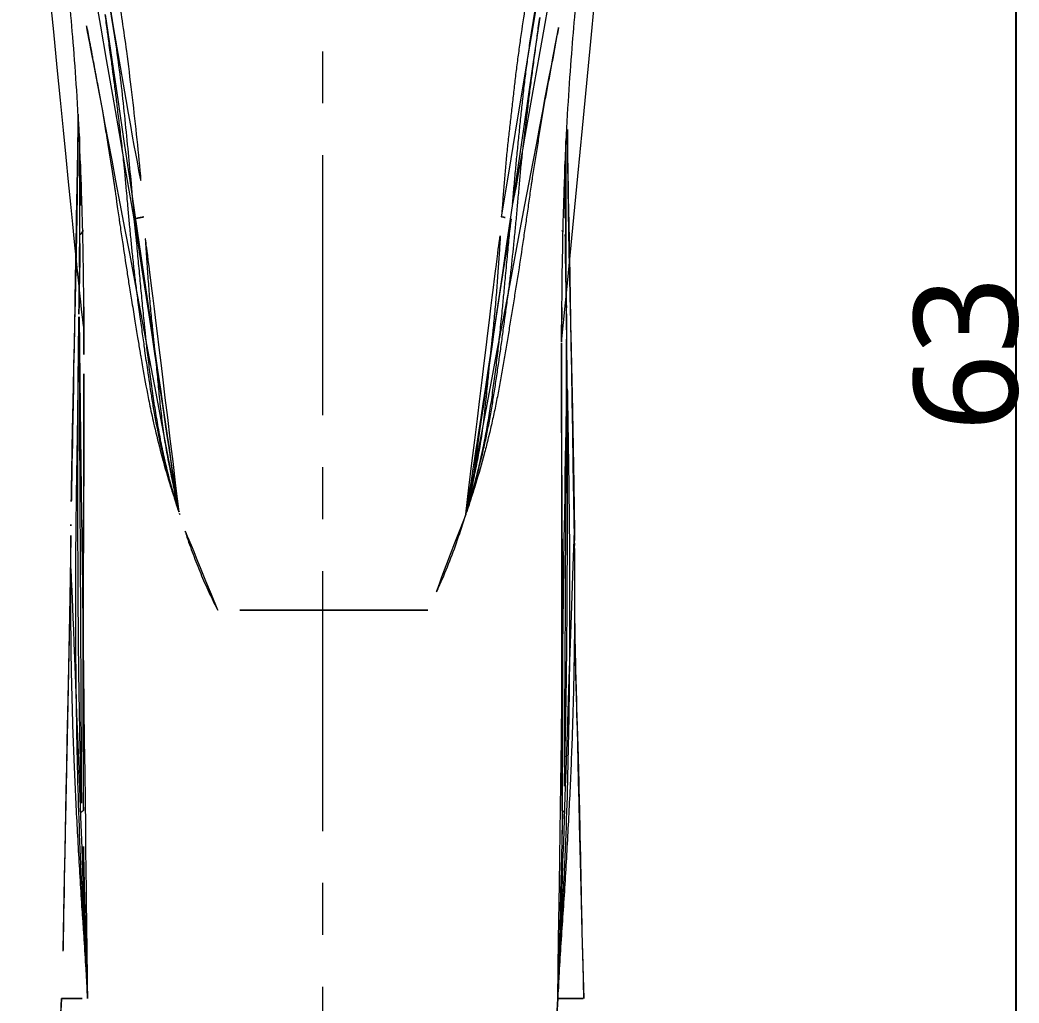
# Model space of a CAD drawing. Extents: x 16296675150 to 16296675606, y -37409617853 to -37409617519.
# Drawn here: x 16296675227.54 to 16296675275.61, y -37409617706.48 to -37409617659.2 of the extents above; entities that cross this region are included whole.
import ezdxf

# ---------------------------------------------------------------- set-up
doc = ezdxf.new("R2010")
doc.units = 0
doc.header["$LTSCALE"] = 10
doc.header["$MEASUREMENT"] = 0
doc.linetypes.add('CENTER', pattern=[2, 1.25, -0.25, 0.25, -0.25])
doc.layers.add('1', color=7, linetype='CONTINUOUS')
doc.layers.add('DIM', color=3, linetype='CONTINUOUS')
doc.styles.add('Daelim Dimension', font='')
doc.styles.get('Daelim Dimension').set_extended_font_data('NanumGothic')

msp = doc.modelspace()

# ---------------------------------------------------------------- linework, layer by layer
at = {"layer": '1', "color": 1, "linetype": 'CENTER', "lineweight": 13}
msp.add_line((16296675242.108219, -37409617738.208878), (16296675242.108219, -37409617610.617371), dxfattribs=at)
at = {"layer": '1', "color": 7, "linetype": 'Continuous', "lineweight": 18}
for points, knots in [([(16296675227.542219, -37409617643.366249), (16296675227.56757, -37409617643.473167), (16296675227.63513, -37409617643.759956), (16296675227.752581, -37409617644.269592), (16296675227.901079, -37409617644.94931), (16296675228.062469, -37409617645.725082), (16296675228.222111, -37409617646.508774), (16296675228.36854, -37409617647.269234), (16296675228.49264, -37409617647.931473), (16296675228.59363, -37409617648.492561), (16296675228.67293, -37409617648.946808), (16296675228.74008, -37409617649.336601), (16296675228.80151, -37409617649.698174), (16296675228.865379, -37409617650.079353), (16296675228.932461, -37409617650.489357), (16296675229.0119, -37409617650.992638), (16296675229.105419, -37409617651.609138), (16296675229.226959, -37409617652.446129), (16296675229.379089, -37409617653.524132), (16296675229.556629, -37409617654.869591), (16296675229.73978, -37409617656.458977), (16296675229.932329, -37409617658.284149), (16296675230.1145, -37409617660.351898), (16296675230.285061, -37409617662.657066), (16296675230.424049, -37409617665.180489), (16296675230.52969, -37409617667.914574), (16296675230.598351, -37409617670.853577), (16296675230.62212, -37409617673.337479), (16296675230.61525, -37409617674.838997), (16296675230.61149, -37409617675.289772)], [0, 0, 0, 0, 0.014035092, 0.03714435, 0.063926965, 0.094431573, 0.124794385, 0.150727721, 0.175387813, 0.19398233, 0.207982859, 0.220872479, 0.232794846, 0.243745453, 0.258338857, 0.272734918, 0.292045646, 0.316537867, 0.350888476, 0.392019184, 0.439937656, 0.494655475, 0.556176892, 0.624506607, 0.699649405, 0.779889049, 0.866661101, 0.959954463, 1, 1, 1, 1]), ([(16296675253.60433, -37409617674.693901), (16296675253.603451, -37409617674.559036), (16296675253.597549, -37409617673.435593), (16296675253.616989, -37409617671.391411), (16296675253.672279, -37409617668.52668), (16296675253.76643, -37409617665.790863), (16296675253.90271, -37409617663.209518), (16296675254.05978, -37409617660.915993), (16296675254.228701, -37409617658.912537), (16296675254.3976, -37409617657.199608), (16296675254.54711, -37409617655.863983), (16296675254.66576, -37409617654.85688), (16296675254.759411, -37409617654.123154), (16296675254.85137, -37409617653.439888), (16296675254.954531, -37409617652.70092), (16296675255.081261, -37409617651.815781), (16296675255.23667, -37409617650.779518), (16296675255.4286, -37409617649.616447), (16296675255.64415, -37409617648.368027), (16296675255.868731, -37409617647.159981), (16296675256.08127, -37409617646.0877), (16296675256.280411, -37409617645.126251), (16296675256.448879, -37409617644.348587), (16296675256.58222, -37409617643.771332), (16296675256.64967, -37409617643.48571), (16296675256.67738, -37409617643.369202)], [0, 0, 0, 0, 0.012183749, 0.1014822, 0.184229899, 0.27029437, 0.347870037, 0.416936398, 0.477503241, 0.529566662, 0.573133055, 0.600232003, 0.622562654, 0.641501998, 0.66452456, 0.692733634, 0.726111664, 0.764673682, 0.808358021, 0.852505903, 0.891299888, 0.925728784, 0.961874263, 0.984253626, 1, 1, 1, 1]), ([(16296675249.037571, -37409617682.856583), (16296675249.111389, -37409617682.627312), (16296675249.260401, -37409617682.170311), (16296675249.55192, -37409617681.255089), (16296675249.81588, -37409617680.327057), (16296675250.058201, -37409617679.387733), (16296675250.2281, -37409617678.676468), (16296675250.385139, -37409617677.957382), (16296675250.532, -37409617677.232109), (16296675250.67063, -37409617676.501968), (16296675250.778971, -37409617675.889488), (16296675250.8622, -37409617675.397629), (16296675250.944189, -37409617674.905037), (16296675251.04397, -37409617674.287811), (16296675251.162571, -37409617673.545303), (16296675251.283739, -37409617672.802658), (16296675251.406361, -37409617672.059669), (16296675251.56568, -37409617671.066307), (16296675251.714319, -37409617670.065987), (16296675251.864019, -37409617669.059097), (16296675251.958389, -37409617668.427773), (16296675252.028231, -37409617667.9188), (16296675252.08004, -37409617667.535919), (16296675252.120159, -37409617667.24852), (16296675252.14879, -37409617667.057327), (16296675252.165779, -37409617666.963013), (16296675252.177219, -37409617666.882973), (16296675252.18663, -37409617666.819031), (16296675252.229971, -37409617666.531616), (16296675252.31344, -37409617666.004272), (16296675252.438391, -37409617665.23526), (16296675252.560329, -37409617664.464203), (16296675252.66391, -37409617663.823349), (16296675252.75116, -37409617663.313843), (16296675252.843901, -37409617662.807831), (16296675252.9398, -37409617662.304832), (16296675253.03529, -37409617661.804443), (16296675253.107071, -37409617661.431007), (16296675253.17564, -37409617661.058144), (16296675253.241831, -37409617660.68644), (16296675253.31077, -37409617660.317719), (16296675253.381781, -37409617659.950996), (16296675253.45517, -37409617659.586113), (16296675253.502859, -37409617659.341843), (16296675253.52375, -37409617659.218498)], [0, 0, 0, 0, 0.03125, 0.0625, 0.125, 0.15625, 0.1875, 0.21875, 0.25, 0.28125, 0.3125, 0.328125, 0.34375, 0.375, 0.40625, 0.4375, 0.46875, 0.5, 0.5625, 0.59375, 0.625, 0.640625, 0.65625, 0.671875, 0.67578125, 0.6796875, 0.68359375, 0.685546875, 0.6875, 0.71875, 0.75, 0.78125, 0.8125, 0.828125, 0.84375, 0.875, 0.890625, 0.90625, 0.921875, 0.9375, 0.953125, 0.96875, 0.984375, 1, 1, 1, 1]), ([(16296675252.549629, -37409617659.077003), (16296675252.528419, -37409617659.209251), (16296675252.494289, -37409617659.475082), (16296675252.44582, -37409617659.87368), (16296675252.394739, -37409617660.271004), (16296675252.34185, -37409617660.666481), (16296675252.28783, -37409617661.059624), (16296675252.23469, -37409617661.450218), (16296675252.183161, -37409617661.838577), (16296675252.113411, -37409617662.353127), (16296675252.049879, -37409617662.864616), (16296675251.98909, -37409617663.37326), (16296675251.92848, -37409617663.88002), (16296675251.851971, -37409617664.510269), (16296675251.760571, -37409617665.263527), (16296675251.67761, -37409617666.01693), (16296675251.62466, -37409617666.535713), (16296675251.60087, -37409617666.81987), (16296675251.59565, -37409617666.883041), (16296675251.589199, -37409617666.962029), (16296675251.581409, -37409617667.056824), (16296675251.56525, -37409617667.246368), (16296675251.538401, -37409617667.53038), (16296675251.502411, -37409617667.909286), (16296675251.457399, -37409617668.415367), (16296675251.400869, -37409617669.048271), (16296675251.302361, -37409617670.059013), (16296675251.196911, -37409617671.065712), (16296675251.079651, -37409617672.065353), (16296675250.979, -37409617672.809464), (16296675250.875719, -37409617673.551048), (16296675250.77371, -37409617674.291451), (16296675250.690371, -37409617674.907593), (16296675250.62085, -37409617675.398857), (16296675250.549459, -37409617675.889), (16296675250.458771, -37409617676.500168), (16296675250.34656, -37409617677.230713), (16296675250.228661, -37409617677.957581), (16296675250.097139, -37409617678.677361), (16296675249.954189, -37409617679.390457), (16296675249.740391, -37409617680.329521), (16296675249.494169, -37409617681.253036), (16296675249.238411, -37409617682.170547), (16296675249.104259, -37409617682.627747), (16296675249.037571, -37409617682.856583)], [0, 0, 0, 0, 0.015625, 0.03125, 0.046875, 0.0625, 0.078125, 0.09375, 0.109375, 0.125, 0.15625, 0.171875, 0.1875, 0.21875, 0.25, 0.28125, 0.3125, 0.314453125, 0.31640625, 0.3203125, 0.32421875, 0.328125, 0.34375, 0.359375, 0.375, 0.40625, 0.4375, 0.5, 0.53125, 0.5625, 0.59375, 0.625, 0.65625, 0.671875, 0.6875, 0.71875, 0.75, 0.78125, 0.8125, 0.84375, 0.875, 0.9375, 0.96875, 1, 1, 1, 1]), ([(16296675230.336531, -37409617663.728317), (16296675230.336411, -37409617663.894577), (16296675230.33559, -37409617664.425003), (16296675230.33173, -37409617665.359543), (16296675230.32169, -37409617666.588867), (16296675230.30624, -37409617667.82814), (16296675230.28787, -37409617668.995132), (16296675230.267429, -37409617670.082542), (16296675230.23875, -37409617671.439484), (16296675230.199631, -37409617673.143784), (16296675230.15028, -37409617675.185547), (16296675230.10886, -37409617677.036797), (16296675230.07423, -37409617678.748001), (16296675230.043659, -37409617680.369072), (16296675230.01368, -37409617682.145287), (16296675229.997749, -37409617683.376457), (16296675229.99086, -37409617683.989807)], [0, 0, 0, 0, 0.02410854, 0.076909926, 0.135538059, 0.202876537, 0.257541312, 0.305985549, 0.362040315, 0.456593609, 0.556770396, 0.663540929, 0.732376178, 0.81329345, 0.906708196, 1, 1, 1, 1]), ([(16296675254.227381, -37409617684.120613), (16296675254.2265, -37409617684.043114), (16296675254.22361, -37409617683.796623), (16296675254.217051, -37409617683.305893), (16296675254.20693, -37409617682.582169), (16296675254.193001, -37409617681.653702), (16296675254.175341, -37409617680.56311), (16296675254.154949, -37409617679.416527), (16296675254.13372, -37409617678.323357), (16296675254.11412, -37409617677.370049), (16296675254.096331, -37409617676.543243), (16296675254.08079, -37409617675.848808), (16296675254.06629, -37409617675.220642), (16296675254.05143, -37409617674.587357), (16296675254.03421, -37409617673.861893), (16296675254.010059, -37409617672.843033), (16296675253.97983, -37409617671.52951), (16296675253.946461, -37409617669.985367), (16296675253.91963, -37409617668.473442), (16296675253.90365, -37409617667.331627), (16296675253.894951, -37409617666.539177), (16296675253.890551, -37409617666.062851), (16296675253.887011, -37409617665.60247), (16296675253.88385, -37409617665.092117), (16296675253.881189, -37409617664.480621), (16296675253.880211, -37409617664.021759), (16296675253.879959, -37409617663.771362)], [0, 0, 0, 0, 0.011451884, 0.036511756, 0.073607702, 0.120236299, 0.176377435, 0.237814948, 0.292590263, 0.339991348, 0.380040907, 0.415611055, 0.443069791, 0.473071369, 0.509016608, 0.549721667, 0.62250259, 0.701322546, 0.775269048, 0.842628783, 0.867121472, 0.890100486, 0.911575626, 0.933680973, 0.963823387, 1, 1, 1, 1]), ([(16296675233.039459, -37409617668.760841), (16296675233.08217, -37409617669.157639), (16296675233.123631, -37409617669.554604), (16296675233.19302, -37409617670.273651), (16296675233.22204, -37409617670.59388), (16296675233.28126, -37409617671.23307), (16296675233.31148, -37409617671.55114), (16296675233.37166, -37409617672.187073), (16296675233.401791, -37409617672.504807), (16296675233.462601, -37409617673.140091), (16296675233.493561, -37409617673.458923), (16296675233.591921, -37409617674.408096), (16296675233.66021, -37409617675.033829), (16296675233.77486, -37409617675.967323), (16296675233.81498, -37409617676.277618), (16296675233.8985, -37409617676.898628), (16296675233.941601, -37409617677.209213), (16296675234.032869, -37409617677.830193), (16296675234.081961, -37409617678.140617), (16296675234.18858, -37409617678.756653), (16296675234.244431, -37409617679.062897), (16296675234.333811, -37409617679.522774), (16296675234.364731, -37409617679.675987), (16296675234.429461, -37409617679.981117), (16296675234.46295, -37409617680.13269), (16296675234.564859, -37409617680.586861), (16296675234.635469, -37409617680.888344), (16296675234.75069, -37409617681.337502), (16296675234.790449, -37409617681.486656), (16296675234.87203, -37409617681.784973), (16296675234.913879, -37409617681.934174), (16296675234.998659, -37409617682.232887), (16296675235.04187, -37409617682.382393), (16296675235.12092, -37409617682.64299), (16296675235.155689, -37409617682.754463), (16296675235.191931, -37409617682.865517)], [0, 0, 0, 0, 0.081893423, 0.081893423, 0.148061762, 0.148061762, 0.214230101, 0.214230101, 0.28039844, 0.28039844, 0.346566779, 0.346566779, 0.478903457, 0.478903457, 0.545071796, 0.545071796, 0.611240135, 0.611240135, 0.677408474, 0.677408474, 0.743576813, 0.743576813, 0.776660983, 0.776660983, 0.809745152, 0.809745152, 0.875913491, 0.875913491, 0.908997661, 0.908997661, 0.94208183, 0.94208183, 0.975166, 0.975166, 1, 1, 1, 1]), ([(16296675235.19886, -37409617682.862427), (16296675235.168909, -37409617682.748207), (16296675235.139549, -37409617682.634033), (16296675235.07444, -37409617682.367157), (16296675235.040291, -37409617682.214043), (16296675234.975571, -37409617681.906967), (16296675234.944839, -37409617681.753113), (16296675234.88372, -37409617681.445419), (16296675234.85309, -37409617681.291817), (16296675234.76132, -37409617680.831627), (16296675234.700359, -37409617680.525574), (16296675234.613131, -37409617680.066689), (16296675234.58481, -37409617679.913727), (16296675234.531639, -37409617679.607101), (16296675234.50705, -37409617679.453018), (16296675234.43796, -37409617678.989594), (16296675234.397511, -37409617678.679031), (16296675234.321381, -37409617678.056824), (16296675234.28706, -37409617677.74453), (16296675234.22294, -37409617677.118507), (16296675234.192881, -37409617676.804893), (16296675234.132919, -37409617676.176788), (16296675234.10268, -37409617675.862373), (16296675234.0079, -37409617674.920349), (16296675233.938219, -37409617674.294029), (16296675233.8424, -37409617673.352341), (16296675233.812929, -37409617673.037567), (16296675233.758989, -37409617672.405899), (16296675233.73411, -37409617672.089233), (16296675233.686661, -37409617671.454376), (16296675233.663931, -37409617671.136307), (16296675233.61998, -37409617670.498611), (16296675233.598721, -37409617670.179024), (16296675233.552839, -37409617669.462082), (16296675233.528681, -37409617669.064453), (16296675233.504101, -37409617668.66555)], [0, 0, 0, 0, 0.02485086, 0.02485086, 0.057934347, 0.057934347, 0.091017833, 0.091017833, 0.12410132, 0.12410132, 0.190268293, 0.190268293, 0.22335178, 0.22335178, 0.256435267, 0.256435267, 0.32260224, 0.32260224, 0.388769213, 0.388769213, 0.454936187, 0.454936187, 0.52110316, 0.52110316, 0.653437106, 0.653437106, 0.71960408, 0.71960408, 0.785771053, 0.785771053, 0.851938026, 0.851938026, 0.918105, 0.918105, 1, 1, 1, 1]), ([(16296675230.61462, -37409617675.293068), (16296675230.61447, -37409617675.198723), (16296675230.614309, -37409617675.104347), (16296675230.613411, -37409617674.578056), (16296675230.61244, -37409617674.144852), (16296675230.60964, -37409617673.495163), (16296675230.60848, -37409617673.278427), (16296675230.60627, -37409617672.921303), (16296675230.60532, -37409617672.780251), (16296675230.60433, -37409617672.639229)], [0, 0, 0, 0, 0.106835894, 0.106835894, 0.595692098, 0.595692098, 0.8401202, 0.8401202, 1, 1, 1, 1]), ([(16296675253.60288, -37409617674.696213), (16296675253.60409, -37409617674.173103), (16296675253.60639, -37409617673.487167), (16296675253.61092, -37409617672.801521), (16296675253.612061, -37409617672.639381)], [0, 0, 0, 0, 0.763547633, 1, 1, 1, 1]), ([(16296675230.388941, -37409617673.480728), (16296675230.36986, -37409617674.951393), (16296675230.32844, -37409617678.144974), (16296675230.23345, -37409617683.305054), (16296675230.21147, -37409617688.911903), (16296675230.290211, -37409617694.750717), (16296675230.440161, -37409617699.586807), (16296675230.644819, -37409617702.909241), (16296675230.736509, -37409617704.582428), (16296675230.773251, -37409617705.545273), (16296675230.788019, -37409617706.023911), (16296675230.79545, -37409617706.264549)], [0, 0, 0, 0, 0.129797314, 0.281860596, 0.460083729, 0.63935012, 0.819441641, 0.909684715, 0.954846641, 0.977298829, 1, 1, 1, 1]), ([(16296675253.42099, -37409617706.264549), (16296675253.428329, -37409617706.023911), (16296675253.442921, -37409617705.545357), (16296675253.48064, -37409617704.582481), (16296675253.57242, -37409617702.90976), (16296675253.776991, -37409617699.587273), (16296675253.92631, -37409617694.750977), (16296675254.005791, -37409617688.912491), (16296675253.97875, -37409617683.165771), (16296675253.89465, -37409617678.00766), (16296675253.850071, -37409617674.812332), (16296675253.83152, -37409617673.482719)], [0, 0, 0, 0, 0.022703933, 0.045150891, 0.090314032, 0.180553663, 0.360640905, 0.539906824, 0.718127959, 0.882709867, 1, 1, 1, 1]), ([(16296675237.05479, -37409617687.585907), (16296675236.91082, -37409617687.29734), (16296675236.621309, -37409617686.717041), (16296675236.22991, -37409617685.821281), (16296675235.866011, -37409617684.900253), (16296675235.52902, -37409617683.953003), (16296675235.329189, -37409617683.305298), (16296675235.22863, -37409617682.97934)], [0, 0, 0, 0, 0.195370379, 0.392882269, 0.592714328, 0.795031942, 1, 1, 1, 1]), ([(16296675248.988159, -37409617682.979301), (16296675248.861759, -37409617683.385857), (16296675248.611019, -37409617684.192383), (16296675248.175079, -37409617685.363503), (16296675247.701559, -37409617686.49617), (16296675247.34087, -37409617687.224327), (16296675247.16181, -37409617687.585823)], [0, 0, 0, 0, 0.255896311, 0.507650534, 0.755575432, 1, 1, 1, 1]), ([(16296675254.218399, -37409617683.37661), (16296675254.230961, -37409617684.317123), (16296675254.24275, -37409617685.612671), (16296675254.244129, -37409617687.51651), (16296675254.23173, -37409617689.451942), (16296675254.183451, -37409617691.986504), (16296675254.086361, -37409617694.865791), (16296675253.972759, -37409617697.25721), (16296675253.868059, -37409617699.162666), (16296675253.78779, -37409617700.584091), (16296675253.695749, -37409617702.001122), (16296675253.59556, -37409617703.419731), (16296675253.52779, -37409617704.512901), (16296675253.48634, -37409617705.22612), (16296675253.465111, -37409617705.589897), (16296675253.44495, -37409617705.919693), (16296675253.428631, -37409617706.15451), (16296675253.42098, -37409617706.264549)], [0, 0, 0, 0, 0.120076845, 0.166041246, 0.245420008, 0.370841514, 0.496420555, 0.622200492, 0.685158943, 0.748128033, 0.811071851, 0.87402517, 0.936999288, 0.956129915, 0.968492789, 0.985234841, 1, 1, 1, 1]), ([(16296675229.99313, -37409617684.096588), (16296675229.992901, -37409617684.132187), (16296675229.988529, -37409617684.808144), (16296675229.975941, -37409617686.102638), (16296675229.95067, -37409617687.708702), (16296675229.9245, -37409617688.967003), (16296675229.90551, -37409617689.881447), (16296675229.889759, -37409617690.653671), (16296675229.877331, -37409617691.269814), (16296675229.86833, -37409617691.719017), (16296675229.861071, -37409617692.083344), (16296675229.853279, -37409617692.478668), (16296675229.84239, -37409617693.029877), (16296675229.82769, -37409617693.76902), (16296675229.809019, -37409617694.695663), (16296675229.784201, -37409617695.903214), (16296675229.752399, -37409617697.41674), (16296675229.712749, -37409617699.259163), (16296675229.667179, -37409617701.355133), (16296675229.62599, -37409617703.719017), (16296675229.573299, -37409617705.385773), (16296675229.54179, -37409617706.264526)], [0, 0, 0, 0, 0.004713017, 0.08949264, 0.170977139, 0.218566298, 0.260855246, 0.296029341, 0.324100773, 0.345079049, 0.357400377, 0.373857342, 0.398798857, 0.432211899, 0.474077967, 0.524369602, 0.595770192, 0.679081585, 0.774087419, 0.881013051, 1, 1, 1, 1]), ([(16296675230.79545, -37409617706.264549), (16296675230.787951, -37409617706.156013), (16296675230.771709, -37409617705.921211), (16296675230.751671, -37409617705.591049), (16296675230.730289, -37409617705.225838), (16296675230.68848, -37409617704.513062), (16296675230.635269, -37409617703.657257), (16296675230.571659, -37409617702.71035), (16296675230.50503, -37409617701.765404), (16296675230.42901, -37409617700.584099), (16296675230.34824, -37409617699.163101), (16296675230.243679, -37409617697.257469), (16296675230.123911, -37409617694.729111), (16296675230.020149, -37409617691.575684), (16296675229.972509, -37409617688.548012), (16296675229.971359, -37409617685.841927), (16296675229.986691, -37409617684.234627), (16296675229.99684, -37409617683.463417)], [0, 0, 0, 0, 0.014618448, 0.031624042, 0.044069939, 0.063234758, 0.126442603, 0.158034107, 0.189629722, 0.252806741, 0.316011276, 0.379203109, 0.505449012, 0.649488002, 0.793331842, 0.90115477, 1, 1, 1, 1]), ([(16296675247.16181, -37409617687.585823), (16296675246.93017, -37409617687.585777), (16296675246.468781, -37409617687.585709), (16296675245.75543, -37409617687.585533), (16296675245.034069, -37409617687.585411), (16296675244.305731, -37409617687.585403), (16296675243.57378, -37409617687.585541), (16296675242.84082, -37409617687.585716), (16296675241.92457, -37409617687.585854), (16296675240.820419, -37409617687.585541), (16296675239.53931, -37409617687.585213), (16296675238.26948, -37409617687.585457), (16296675237.46158, -37409617687.585762), (16296675237.05479, -37409617687.585907)], [0, 0, 0, 0, 0.073069614, 0.145545785, 0.21745971, 0.288841351, 0.359718864, 0.430124529, 0.50008891, 0.622805701, 0.746895703, 0.87256131, 1, 1, 1, 1]), ([(16296675254.67494, -37409617706.264526), (16296675254.641859, -37409617705.337181), (16296675254.586479, -37409617703.578087), (16296675254.54438, -37409617701.08622), (16296675254.49571, -37409617698.872467), (16296675254.456631, -37409617697.033783), (16296675254.422899, -37409617695.546753), (16296675254.393511, -37409617694.374329), (16296675254.362379, -37409617693.362396), (16296675254.32218, -37409617692.298332), (16296675254.282841, -37409617691.07093), (16296675254.25156, -37409617689.66008), (16296675254.24044, -37409617688.67984), (16296675254.236931, -37409617688.174797), (16296675254.236759, -37409617688.148468)], [0, 0, 0, 0, 0.150607208, 0.286745356, 0.408708068, 0.516677328, 0.59152886, 0.657574388, 0.71487639, 0.766527597, 0.843312583, 0.919404471, 0.995797311, 1, 1, 1, 1]), ([(16296675253.65229, -37409617697.256088), (16296675253.646351, -37409617697.689774), (16296675253.635639, -37409617698.382477), (16296675253.618139, -37409617699.332657), (16296675253.596741, -37409617700.367027), (16296675253.565491, -37409617701.656677), (16296675253.521721, -37409617703.199127), (16296675253.47257, -37409617704.736526), (16296675253.43598, -37409617705.758209), (16296675253.42099, -37409617706.264549)], [0, 0, 0, 0, 0.142979934, 0.22868194, 0.314383947, 0.48578796, 0.657191973, 0.828595987, 1, 1, 1, 1]), ([(16296675230.79545, -37409617706.264549), (16296675230.784201, -37409617705.884804), (16296675230.757629, -37409617705.119904), (16296675230.719101, -37409617703.968147), (16296675230.689461, -37409617703.006058), (16296675230.667431, -37409617702.234962), (16296675230.64658, -37409617701.462914), (16296675230.622881, -37409617700.496033), (16296675230.59177, -37409617699.030891), (16296675230.573721, -37409617697.949753), (16296675230.56415, -37409617697.256142)], [0, 0, 0, 0, 0.128553724, 0.257107448, 0.385661172, 0.449938034, 0.514214896, 0.64276862, 0.771322344, 1, 1, 1, 1]), ([(16296675229.54179, -37409617706.264526), (16296675229.52747, -37409617706.587929), (16296675229.49943, -37409617707.189346), (16296675229.45648, -37409617708.024727), (16296675229.414049, -37409617708.805733), (16296675229.37583, -37409617709.481323), (16296675229.34481, -37409617710.018784), (16296675229.321739, -37409617710.415894), (16296675229.298201, -37409617710.81958), (16296675229.26667, -37409617711.360703), (16296675229.22352, -37409617712.102928), (16296675229.167971, -37409617713.065331), (16296675229.099421, -37409617714.270477), (16296675229.01729, -37409617715.69883), (16296675228.91954, -37409617717.359657), (16296675228.80435, -37409617719.259277), (16296675228.68181, -37409617721.210983), (16296675228.596479, -37409617722.530457), (16296675228.556789, -37409617723.135712)], [0, 0, 0, 0, 0.057376633, 0.106671953, 0.148088267, 0.195752104, 0.226319954, 0.243214124, 0.266123625, 0.298310501, 0.339792393, 0.398689686, 0.470156316, 0.554789879, 0.653147103, 0.765655376, 0.89253369, 1, 1, 1, 1]), ([(16296675229.54179, -37409617706.264526), (16296675229.542089, -37409617706.264526), (16296675229.572069, -37409617706.264526), (16296675229.758369, -37409617706.264542), (16296675230.103279, -37409617706.264542), (16296675230.47401, -37409617706.264549), (16296675230.688379, -37409617706.264549), (16296675230.79545, -37409617706.264549)], [0, 0, 0, 0, 0.159452238, 0.439634826, 0.719817413, 0.859908706, 1, 1, 1, 1]), ([(16296675253.42098, -37409617706.264549), (16296675253.38168, -37409617707.036003), (16296675253.30888, -37409617708.579391), (16296675253.200291, -37409617710.858566), (16296675253.094641, -37409617712.696838), (16296675253.00016, -37409617714.113693), (16296675252.902109, -37409617715.488457), (16296675252.78248, -37409617717.044006), (16296675252.685169, -37409617718.219704), (16296675252.639509, -37409617718.756561)], [0, 0, 0, 0, 0.170549319, 0.341098639, 0.511647958, 0.596922618, 0.682197278, 0.852746597, 1, 1, 1, 1]), ([(16296675253.42098, -37409617706.264549), (16296675253.53031, -37409617706.264549), (16296675253.744961, -37409617706.264549), (16296675254.115379, -37409617706.264542), (16296675254.459351, -37409617706.264542), (16296675254.644911, -37409617706.264526), (16296675254.674641, -37409617706.264526), (16296675254.67494, -37409617706.264526)], [0, 0, 0, 0, 0.140241175, 0.280482349, 0.560964698, 0.841447048, 1, 1, 1, 1])]:
    msp.add_open_spline(points, degree=3, knots=knots, dxfattribs=at)
at = {"layer": '1', "color": 7, "linetype": 'Continuous', "lineweight": 13}
for points, knots in [([(16296675255.36092, -37409617644.790314), (16296675255.35828, -37409617644.804558), (16296675255.355631, -37409617644.818863), (16296675255.336109, -37409617644.923988), (16296675255.318701, -37409617645.016602), (16296675255.28253, -37409617645.205673), (16296675255.2638, -37409617645.302101), (16296675255.22508, -37409617645.49884), (16296675255.205099, -37409617645.599136), (16296675255.17408, -37409617645.752586), (16296675255.16358, -37409617645.80423), (16296675255.142309, -37409617645.908447), (16296675255.13159, -37409617645.960861), (16296675255.09923, -37409617646.118958), (16296675255.077431, -37409617646.22551), (16296675255.03347, -37409617646.440849), (16296675255.01128, -37409617646.549652), (16296675254.966009, -37409617646.769547), (16296675254.94297, -37409617646.880638), (16296675254.89588, -37409617647.105057), (16296675254.871901, -37409617647.218384), (16296675254.822371, -37409617647.447311), (16296675254.79681, -37409617647.56292), (16296675254.74456, -37409617647.796181), (16296675254.717859, -37409617647.913834), (16296675254.663601, -37409617648.150993), (16296675254.63608, -37409617648.270477), (16296675254.552589, -37409617648.631554), (16296675254.495541, -37409617648.87571), (16296675254.40687, -37409617649.246773), (16296675254.37677, -37409617649.371399), (16296675254.315769, -37409617649.621002), (16296675254.28487, -37409617649.746094), (16296675254.222309, -37409617649.996773), (16296675254.190599, -37409617650.122368), (16296675254.126751, -37409617650.374046), (16296675254.09461, -37409617650.50013), (16296675254.03005, -37409617650.752792), (16296675253.997629, -37409617650.879356), (16296675253.932671, -37409617651.133003), (16296675253.90011, -37409617651.260048), (16296675253.8029, -37409617651.641953), (16296675253.738621, -37409617651.897552), (16296675253.61343, -37409617652.410873), (16296675253.55237, -37409617652.668579), (16296675253.46265, -37409617653.056587), (16296675253.43306, -37409617653.186157), (16296675253.374281, -37409617653.44577), (16296675253.34506, -37409617653.575783), (16296675253.28688, -37409617653.836014), (16296675253.257931, -37409617653.96624), (16296675253.20038, -37409617654.226959), (16296675253.17178, -37409617654.357437), (16296675253.087061, -37409617654.749329), (16296675253.03187, -37409617655.011093), (16296675252.9242, -37409617655.535004), (16296675252.87166, -37409617655.797234), (16296675252.794571, -37409617656.19091), (16296675252.76918, -37409617656.322197), (16296675252.71875, -37409617656.584869), (16296675252.693741, -37409617656.716263), (16296675252.64432, -37409617656.979134), (16296675252.6199, -37409617657.110626), (16296675252.571621, -37409617657.373741), (16296675252.547791, -37409617657.505363), (16296675252.4771, -37409617657.900383), (16296675252.430731, -37409617658.163887), (16296675252.339251, -37409617658.6912), (16296675252.294121, -37409617658.954987), (16296675252.206631, -37409617659.483139), (16296675252.164289, -37409617659.747482), (16296675252.104139, -37409617660.144608), (16296675252.08462, -37409617660.277077), (16296675252.046659, -37409617660.542236), (16296675252.028231, -37409617660.674911), (16296675251.99192, -37409617660.940369), (16296675251.97398, -37409617661.073174), (16296675251.93836, -37409617661.338676), (16296675251.920679, -37409617661.47139), (16296675251.88566, -37409617661.736748), (16296675251.868389, -37409617661.869408), (16296675251.835199, -37409617662.134842), (16296675251.81921, -37409617662.267609), (16296675251.788111, -37409617662.53318), (16296675251.77301, -37409617662.665993), (16296675251.743299, -37409617662.931587), (16296675251.728649, -37409617663.064377), (16296675251.69981, -37409617663.329964), (16296675251.685631, -37409617663.462738), (16296675251.657961, -37409617663.728348), (16296675251.644461, -37409617663.861168), (16296675251.60391, -37409617664.259506), (16296675251.57696, -37409617664.524933), (16296675251.523121, -37409617665.055489), (16296675251.496309, -37409617665.320633), (16296675251.457199, -37409617665.718292), (16296675251.444349, -37409617665.85083), (16296675251.41921, -37409617666.115921), (16296675251.406879, -37409617666.248459), (16296675251.382441, -37409617666.513496), (16296675251.370331, -37409617666.645981), (16296675251.346121, -37409617666.910873), (16296675251.33403, -37409617667.043282), (16296675251.29781, -37409617667.440353), (16296675251.27372, -37409617667.704788), (16296675251.225201, -37409617668.233147), (16296675251.200821, -37409617668.497063), (16296675251.176889, -37409617668.760818)], [0, 0, 0, 0, 0.002501687, 0.002501687, 0.018334993, 0.018334993, 0.0341683, 0.0341683, 0.050001606, 0.050001606, 0.05791826, 0.05791826, 0.065834913, 0.065834913, 0.08166822, 0.08166822, 0.097501526, 0.097501526, 0.113334833, 0.113334833, 0.129168139, 0.129168139, 0.145001446, 0.145001446, 0.160834752, 0.160834752, 0.176668059, 0.176668059, 0.208334672, 0.208334672, 0.224167979, 0.224167979, 0.240001285, 0.240001285, 0.255834592, 0.255834592, 0.271667898, 0.271667898, 0.287501205, 0.287501205, 0.303334511, 0.303334511, 0.335001124, 0.335001124, 0.366667738, 0.366667738, 0.382501044, 0.382501044, 0.398334351, 0.398334351, 0.414167657, 0.414167657, 0.430000964, 0.430000964, 0.461667577, 0.461667577, 0.49333419, 0.49333419, 0.509167497, 0.509167497, 0.525000803, 0.525000803, 0.54083411, 0.54083411, 0.556667416, 0.556667416, 0.588334029, 0.588334029, 0.620000643, 0.620000643, 0.651667256, 0.651667256, 0.667500562, 0.667500562, 0.683333869, 0.683333869, 0.699167175, 0.699167175, 0.715000482, 0.715000482, 0.730833788, 0.730833788, 0.746667095, 0.746667095, 0.762500402, 0.762500402, 0.778333708, 0.778333708, 0.794167015, 0.794167015, 0.810000321, 0.810000321, 0.841666934, 0.841666934, 0.873333548, 0.873333548, 0.889166854, 0.889166854, 0.905000161, 0.905000161, 0.920833467, 0.920833467, 0.936666774, 0.936666774, 0.968333387, 0.968333387, 1, 1, 1, 1]), ([(16296675233.039289, -37409617668.75853), (16296675232.98938, -37409617668.19651), (16296675232.89563, -37409617667.140938), (16296675232.74448, -37409617665.551743), (16296675232.58633, -37409617663.994347), (16296675232.363701, -37409617661.868553), (16296675231.987009, -37409617659.218201), (16296675231.41114, -37409617656.051872), (16296675230.85511, -37409617653.4394), (16296675230.35251, -37409617651.382927), (16296675229.82765, -37409617649.3675), (16296675229.28628, -37409617647.013008), (16296675228.98694, -37409617645.44973), (16296675228.86076, -37409617644.797813)], [0, 0, 0, 0, 0.067554855, 0.126880618, 0.190324284, 0.253769349, 0.380665843, 0.507357817, 0.63436463, 0.697778991, 0.761174632, 0.887257978, 1, 1, 1, 1]), ([(16296675229.651171, -37409617645.530777), (16296675229.66482, -37409617645.582474), (16296675229.869591, -37409617646.354187), (16296675230.349871, -37409617648.058296), (16296675230.88632, -37409617650.352654), (16296675231.26634, -37409617652.256721), (16296675231.637569, -37409617654.201309), (16296675232.054991, -37409617656.531967), (16296675232.418699, -37409617658.873154), (16296675232.707279, -37409617660.870613), (16296675232.928699, -37409617662.695473), (16296675233.1588, -37409617664.691467), (16296675233.356951, -37409617666.691116), (16296675233.45517, -37409617668.010063), (16296675233.50399, -37409617668.665527)], [0, 0, 0, 0, 0.008961675, 0.132480874, 0.256237968, 0.318102199, 0.380155115, 0.504179815, 0.610206313, 0.670909552, 0.751931777, 0.836090761, 0.918543446, 1, 1, 1, 1]), ([(16296675250.712339, -37409617668.665543), (16296675250.7306, -37409617668.416107), (16296675250.748989, -37409617668.166512), (16296675250.787001, -37409617667.667107), (16296675250.806681, -37409617667.417313), (16296675250.837271, -37409617667.042473), (16296675250.847639, -37409617666.917503), (16296675250.86869, -37409617666.667526), (16296675250.87937, -37409617666.542526), (16296675250.91205, -37409617666.167526), (16296675250.934759, -37409617665.917511), (16296675250.983721, -37409617665.417793), (16296675251.009899, -37409617665.168083), (16296675251.064449, -37409617664.668716), (16296675251.092871, -37409617664.419113), (16296675251.135969, -37409617664.044563), (16296675251.15041, -37409617663.919701), (16296675251.1791, -37409617663.669868), (16296675251.193331, -37409617663.544899), (16296675251.23605, -37409617663.169891), (16296675251.264521, -37409617662.919746), (16296675251.32115, -37409617662.419037), (16296675251.349461, -37409617662.168503), (16296675251.394501, -37409617661.792801), (16296675251.41004, -37409617661.667603), (16296675251.442089, -37409617661.417267), (16296675251.458549, -37409617661.29213), (16296675251.49198, -37409617661.041809), (16296675251.50898, -37409617660.916634), (16296675251.54318, -37409617660.666351), (16296675251.56036, -37409617660.54126), (16296675251.612341, -37409617660.166107), (16296675251.647591, -37409617659.916199), (16296675251.75635, -37409617659.167229), (16296675251.832649, -37409617658.668877), (16296675251.9485, -37409617657.922333), (16296675251.98745, -37409617657.67366), (16296675252.04657, -37409617657.300941), (16296675252.06645, -37409617657.17675), (16296675252.10671, -37409617656.928513), (16296675252.12706, -37409617656.804459), (16296675252.168221, -37409617656.55648), (16296675252.189079, -37409617656.432564), (16296675252.231159, -37409617656.184853), (16296675252.25235, -37409617656.061058), (16296675252.31625, -37409617655.689827), (16296675252.359341, -37409617655.442574), (16296675252.424829, -37409617655.072021), (16296675252.44681, -37409617654.948563), (16296675252.4911, -37409617654.701767), (16296675252.51342, -37409617654.578423), (16296675252.55842, -37409617654.332047), (16296675252.581091, -37409617654.209007), (16296675252.626841, -37409617653.963287), (16296675252.6499, -37409617653.840607), (16296675252.696239, -37409617653.595573), (16296675252.719549, -37409617653.473213), (16296675252.766069, -37409617653.228882), (16296675252.789261, -37409617653.106979), (16296675252.85873, -37409617652.742317), (16296675252.904921, -37409617652.500504), (16296675252.99815, -37409617652.019623), (16296675253.045179, -37409617651.780533), (16296675253.14085, -37409617651.305161), (16296675253.18952, -37409617651.068863), (16296675253.28908, -37409617650.599068), (16296675253.339979, -37409617650.365578), (16296675253.4438, -37409617649.901581), (16296675253.49674, -37409617649.671066), (16296675253.563881, -37409617649.38501), (16296675253.57737, -37409617649.327881), (16296675253.60438, -37409617649.213966), (16296675253.64488, -37409617649.043694), (16296675253.71245, -37409617648.762817), (16296675253.766649, -37409617648.541367), (16296675253.82099, -37409617648.321602), (16296675253.848221, -37409617648.21257), (16296675253.903049, -37409617647.996078), (16296675253.93059, -37409617647.888649), (16296675253.98583, -37409617647.675529), (16296675254.01363, -37409617647.569763), (16296675254.097, -37409617647.255142), (16296675254.152559, -37409617647.048958), (16296675254.234791, -37409617646.745567), (16296675254.26193, -37409617646.645493), (16296675254.315639, -37409617646.44751), (16296675254.34218, -37409617646.349663), (16296675254.395241, -37409617646.155724), (16296675254.421591, -37409617646.059967), (16296675254.473391, -37409617645.871483), (16296675254.511589, -37409617645.732262), (16296675254.54842, -37409617645.596474), (16296675254.564011, -37409617645.538673), (16296675254.56748, -37409617645.525772), (16296675254.57094, -37409617645.512917)], [0, 0, 0, 0, 0.03093868, 0.03093868, 0.061877359, 0.061877359, 0.077346699, 0.077346699, 0.092816039, 0.092816039, 0.123754718, 0.123754718, 0.154693398, 0.154693398, 0.185632078, 0.185632078, 0.201101418, 0.201101418, 0.216570757, 0.216570757, 0.247509437, 0.247509437, 0.278448117, 0.278448117, 0.293917456, 0.293917456, 0.309386796, 0.309386796, 0.324856136, 0.324856136, 0.340325476, 0.340325476, 0.371264155, 0.371264155, 0.433141515, 0.433141515, 0.464080194, 0.464080194, 0.479549534, 0.479549534, 0.495018874, 0.495018874, 0.510488214, 0.510488214, 0.525957554, 0.525957554, 0.556896233, 0.556896233, 0.572365573, 0.572365573, 0.587834913, 0.587834913, 0.603304253, 0.603304253, 0.618773592, 0.618773592, 0.634242932, 0.634242932, 0.649712272, 0.649712272, 0.680650952, 0.680650952, 0.711589631, 0.711589631, 0.742528311, 0.742528311, 0.773466991, 0.773466991, 0.80440567, 0.80440567, 0.81214034, 0.81214034, 0.81987501, 0.83534435, 0.85081369, 0.85081369, 0.866283029, 0.866283029, 0.881752369, 0.881752369, 0.897221709, 0.897221709, 0.928160389, 0.928160389, 0.943629728, 0.943629728, 0.959099068, 0.959099068, 0.974568408, 0.974568408, 0.990037748, 0.997772418, 0.997772418, 1, 1, 1, 1]), ([(16296675235.179701, -37409617682.856583), (16296675235.108271, -37409617682.634697), (16296675234.96302, -37409617682.183472), (16296675234.665991, -37409617681.262077), (16296675234.33882, -37409617680.107002), (16296675234.027109, -37409617678.862503), (16296675233.831221, -37409617677.949883), (16296675233.63954, -37409617677.00914), (16296675233.49814, -37409617676.241531), (16296675233.37859, -37409617675.542023), (16296675233.3367, -37409617675.285217), (16296675233.27986, -37409617674.952927), (16296675233.19475, -37409617674.426369), (16296675233.07131, -37409617673.646767), (16296675232.934919, -37409617672.817337), (16296675232.804581, -37409617672.03054), (16296675232.65057, -37409617671.061951), (16296675232.526251, -37409617670.226273), (16296675232.41415, -37409617669.481506), (16296675232.368469, -37409617669.168793), (16296675232.332041, -37409617668.92942), (16296675232.29722, -37409617668.69458), (16296675232.24996, -37409617668.367729), (16296675232.19841, -37409617668.000366), (16296675232.154539, -37409617667.672501), (16296675232.12044, -37409617667.423607), (16296675232.092279, -37409617667.224823), (16296675232.07332, -37409617667.098557), (16296675232.061449, -37409617667.024277), (16296675232.05497, -37409617666.990173), (16296675232.050989, -37409617666.962387), (16296675232.047859, -37409617666.941681), (16296675232.04475, -37409617666.920868), (16296675232.041611, -37409617666.899986), (16296675232.03846, -37409617666.879021), (16296675232.03529, -37409617666.857971), (16296675232.032101, -37409617666.836853), (16296675232.0289, -37409617666.815651), (16296675232.025681, -37409617666.794357), (16296675232.022449, -37409617666.77301), (16296675232.01919, -37409617666.751572), (16296675232.015921, -37409617666.730057), (16296675232.01263, -37409617666.708473), (16296675232.009319, -37409617666.686813), (16296675232.005989, -37409617666.665077), (16296675232.002649, -37409617666.643257), (16296675231.999281, -37409617666.621384), (16296675231.995899, -37409617666.599419), (16296675231.9925, -37409617666.577377), (16296675231.98908, -37409617666.555267), (16296675231.985649, -37409617666.533089), (16296675231.982189, -37409617666.510834), (16296675231.97872, -37409617666.488487), (16296675231.975229, -37409617666.466072), (16296675231.97172, -37409617666.443581), (16296675231.968189, -37409617666.421013), (16296675231.964649, -37409617666.398369), (16296675231.96109, -37409617666.375648), (16296675231.95751, -37409617666.352852), (16296675231.953911, -37409617666.329979), (16296675231.950291, -37409617666.307022), (16296675231.946659, -37409617666.283997), (16296675231.94301, -37409617666.260887), (16296675231.93935, -37409617666.237701), (16296675231.935659, -37409617666.214439), (16296675231.931959, -37409617666.191093), (16296675231.928249, -37409617666.167671), (16296675231.924509, -37409617666.144173), (16296675231.920759, -37409617666.120598), (16296675231.875879, -37409617665.838707), (16296675231.808241, -37409617665.421066), (16296675231.7178, -37409617664.859734), (16296675231.62775, -37409617664.291183), (16296675231.53974, -37409617663.748016), (16296675231.452101, -37409617663.241783), (16296675231.387409, -37409617662.891006), (16296675231.31918, -37409617662.528954), (16296675231.24773, -37409617662.152122), (16296675231.188009, -37409617661.836906), (16296675231.1416, -37409617661.596008), (16296675231.095301, -37409617661.35424), (16296675231.047501, -37409617661.091721), (16296675230.99614, -37409617660.808899), (16296675230.964121, -37409617660.626907), (16296675230.92877, -37409617660.440582), (16296675230.88508, -37409617660.209282), (16296675230.821699, -37409617659.877853), (16296675230.745701, -37409617659.486214), (16296675230.69499, -37409617659.21405), (16296675230.66853, -37409617659.072067)], [0, 0, 0, 0, 0.030161497, 0.061337688, 0.125673622, 0.185078612, 0.225776296, 0.244006329, 0.306317735, 0.323683971, 0.332635433, 0.33873089, 0.365773067, 0.39903151, 0.436740231, 0.470047997, 0.497816855, 0.557887773, 0.573856408, 0.590031486, 0.596485835, 0.603461144, 0.619016889, 0.63674159, 0.648596458, 0.659163662, 0.667233352, 0.672979852, 0.674695754, 0.676405611, 0.677251537, 0.678100709, 0.67895313, 0.6798088, 0.680667722, 0.681529898, 0.682395329, 0.683264016, 0.684135962, 0.685011168, 0.685889528, 0.686770965, 0.687655483, 0.688543087, 0.689433783, 0.690327574, 0.691224466, 0.692124464, 0.693027571, 0.693933794, 0.694843137, 0.695755603, 0.696671199, 0.697589929, 0.698511798, 0.69943681, 0.70036497, 0.701296284, 0.702230755, 0.703168388, 0.704109188, 0.705053161, 0.70600031, 0.706950641, 0.707904158, 0.708860866, 0.709820769, 0.710783874, 0.711750183, 0.712719703, 0.745441113, 0.763075921, 0.781574577, 0.815053325, 0.829603507, 0.843762411, 0.858301132, 0.874245955, 0.890175839, 0.897065646, 0.903897336, 0.919906582, 0.929190295, 0.938486676, 0.942092512, 0.952039479, 0.966825366, 0.982693923, 1, 1, 1, 1]), ([(16296675231.644131, -37409617658.935333), (16296675231.661739, -37409617659.065071), (16296675231.69775, -37409617659.330467), (16296675231.74641, -37409617659.689873), (16296675231.7948, -37409617660.054688), (16296675231.841459, -37409617660.433311), (16296675231.89954, -37409617660.844353), (16296675231.952271, -37409617661.230614), (16296675231.991779, -37409617661.532631), (16296675232.02454, -37409617661.771507), (16296675232.07538, -37409617662.150146), (16296675232.1474, -37409617662.701424), (16296675232.23773, -37409617663.463333), (16296675232.33502, -37409617664.270111), (16296675232.44175, -37409617665.144287), (16296675232.521561, -37409617665.850418), (16296675232.573509, -37409617666.363052), (16296675232.596371, -37409617666.597961), (16296675232.61026, -37409617666.755951), (16296675232.616949, -37409617666.818718), (16296675232.61937, -37409617666.860107), (16296675232.620939, -37409617666.888412), (16296675232.63109, -37409617667.0243), (16296675232.660009, -37409617667.337692), (16296675232.70224, -37409617667.779343), (16296675232.7528, -37409617668.344177), (16296675232.809441, -37409617668.987869), (16296675232.881491, -37409617669.722198), (16296675232.95731, -37409617670.471321), (16296675233.021811, -37409617671.063759), (16296675233.074459, -37409617671.537613), (16296675233.1334, -37409617672.028923), (16296675233.20372, -37409617672.56356), (16296675233.282631, -37409617673.13295), (16296675233.361759, -37409617673.702782), (16296675233.437099, -37409617674.254143), (16296675233.507259, -37409617674.762817), (16296675233.56035, -37409617675.158546), (16296675233.62151, -37409617675.575348), (16296675233.72736, -37409617676.299789), (16296675233.829861, -37409617676.978607), (16296675233.931471, -37409617677.609421), (16296675234.008459, -37409617678.070877), (16296675234.15642, -37409617678.884361), (16296675234.354259, -37409617679.82457), (16296675234.59066, -37409617680.757812), (16296675234.78364, -37409617681.473824), (16296675234.94788, -37409617682.063393), (16296675235.06459, -37409617682.464729), (16296675235.13051, -37409617682.689453), (16296675235.163309, -37409617682.800873), (16296675235.17964, -37409617682.856361)], [0, 0, 0, 0, 0.015761362, 0.032240514, 0.043659523, 0.060068564, 0.078170103, 0.093678484, 0.107065507, 0.114898353, 0.122772755, 0.153173219, 0.182033393, 0.215483358, 0.251495783, 0.288742148, 0.301658906, 0.314002797, 0.317382147, 0.320899583, 0.321669597, 0.322402035, 0.324331226, 0.338187205, 0.36062406, 0.378286093, 0.407189773, 0.439335572, 0.46842499, 0.499445579, 0.51261624, 0.527169215, 0.560553744, 0.579432596, 0.598584557, 0.632100295, 0.648718519, 0.662627709, 0.681917967, 0.701427145, 0.754343323, 0.768193155, 0.782066593, 0.813513894, 0.873252574, 0.905257415, 0.938082722, 0.969540639, 0.984896928, 0.992480239, 1, 1, 1, 1]), ([(16296675230.40192, -37409617664.812248), (16296675230.40246, -37409617664.877937), (16296675230.41921, -37409617666.961853), (16296675230.421671, -37409617669.218491), (16296675230.40748, -37409617671.399513), (16296675230.40629, -37409617671.582062)], [0, 0, 0, 0, 0.028954703, 0.918720408, 1, 1, 1, 1]), ([(16296675253.83152, -37409617673.482719), (16296675253.822121, -37409617672.66684), (16296675253.789749, -37409617669.854263), (16296675253.796869, -37409617667.018867), (16296675253.813351, -37409617664.992767), (16296675253.813431, -37409617664.984177)], [0, 0, 0, 0, 0.28920783, 0.996983532, 1, 1, 1, 1]), ([(16296675230.45686, -37409617666.129242), (16296675230.456579, -37409617666.600891), (16296675230.4524, -37409617667.734238), (16296675230.44256, -37409617668.864212), (16296675230.43494, -37409617669.523033)], [0, 0, 0, 0, 0.415749205, 1, 1, 1, 1]), ([(16296675253.7596, -37409617666.146393), (16296675253.759609, -37409617666.240883), (16296675253.759899, -37409617666.706772), (16296675253.763639, -37409617667.503288), (16296675253.77099, -37409617668.533913), (16296675253.777969, -37409617669.192619), (16296675253.78145, -37409617669.521446)], [0, 0, 0, 0, 0.083743777, 0.412982489, 0.706964059, 1, 1, 1, 1]), ([(16296675251.177, -37409617668.760841), (16296675251.15937, -37409617668.925987), (16296675251.126751, -37409617669.231613), (16296675251.064051, -37409617669.842667), (16296675250.990179, -37409617670.637367), (16296675250.905729, -37409617671.549713), (16296675250.823759, -37409617672.406769), (16296675250.74202, -37409617673.270943), (16296675250.649509, -37409617674.174072), (16296675250.54504, -37409617675.122482), (16296675250.436769, -37409617676.013519), (16296675250.338329, -37409617676.752487), (16296675250.25539, -37409617677.343224), (16296675250.1682, -37409617677.935242), (16296675250.044821, -37409617678.671066), (16296675249.881901, -37409617679.547974), (16296675249.724279, -37409617680.27034), (16296675249.5905, -37409617680.845551), (16296675249.4832, -37409617681.274246), (16296675249.368151, -37409617681.700768), (16296675249.24852, -37409617682.126961), (16296675249.14534, -37409617682.48214), (16296675249.06835, -37409617682.729553), (16296675249.023149, -37409617682.870659), (16296675248.99943, -37409617682.940804), (16296675248.98757, -37409617682.975868)], [0, 0, 0, 0, 0.033626743, 0.062231256, 0.124517674, 0.195549732, 0.24867901, 0.300221913, 0.372980607, 0.434783413, 0.496502736, 0.558421004, 0.589520458, 0.620730451, 0.683358144, 0.746221846, 0.809356243, 0.840913131, 0.872518314, 0.90420149, 0.936035533, 0.967988488, 0.983986215, 0.991991968, 1, 1, 1, 1]), ([(16296675248.98756, -37409617682.97596), (16296675248.99238, -37409617682.957863), (16296675249.002029, -37409617682.921677), (16296675249.021049, -37409617682.849251), (16296675249.054079, -37409617682.722656), (16296675249.11846, -37409617682.469521), (16296675249.23329, -37409617681.960243), (16296675249.374901, -37409617681.228203), (16296675249.52177, -37409617680.498367), (16296675249.63229, -37409617679.914627), (16296675249.71121, -37409617679.451172), (16296675249.8172, -37409617678.716057), (16296675249.92771, -37409617677.788589), (16296675250.028, -37409617676.767937), (16296675250.14002, -37409617675.57209), (16296675250.264999, -37409617674.41571), (16296675250.38868, -37409617673.218193), (16296675250.46632, -37409617672.306602), (16296675250.534309, -37409617671.400017), (16296675250.59527, -37409617670.523048), (16296675250.653681, -37409617669.617867), (16296675250.691401, -37409617669.005699), (16296675250.71237, -37409617668.66555)], [0, 0, 0, 0, 0.004031322, 0.00805755, 0.016103926, 0.032172348, 0.064224586, 0.128078747, 0.191494299, 0.223021917, 0.254457121, 0.291149643, 0.379616827, 0.449840348, 0.504142904, 0.628187274, 0.690032876, 0.751902495, 0.81572118, 0.8757918, 0.930984069, 1, 1, 1, 1]), ([(16296675230.40589, -37409617671.582153), (16296675230.407, -37409617671.512848), (16296675230.4081, -37409617671.443527), (16296675230.41617, -37409617670.936333), (16296675230.42271, -37409617670.498444), (16296675230.43074, -37409617669.8815), (16296675230.43292, -37409617669.7024), (16296675230.434959, -37409617669.523033)], [0, 0, 0, 0, 0.10104777, 0.10104777, 0.73946964, 0.73946964, 1, 1, 1, 1]), ([(16296675253.781469, -37409617669.522957), (16296675253.7841, -37409617669.741753), (16296675253.7894, -37409617670.181664), (16296675253.79904, -37409617670.843948), (16296675253.810989, -37409617671.618279), (16296675253.82258, -37409617672.331558), (16296675253.83222, -37409617672.989868), (16296675253.836691, -37409617673.317863), (16296675253.83898, -37409617673.486259)], [0, 0, 0, 0, 0.164946307, 0.331657239, 0.500135883, 0.750417956, 0.87186025, 1, 1, 1, 1]), ([(16296675230.40589, -37409617671.582153), (16296675230.400009, -37409617671.950684), (16296675230.39411, -37409617672.318901), (16296675230.385481, -37409617672.903084), (16296675230.38241, -37409617673.120262), (16296675230.37879, -37409617673.386787), (16296675230.37812, -37409617673.436531), (16296675230.377451, -37409617673.486259)], [0, 0, 0, 0, 0.577920772, 0.577920772, 0.92121724, 0.92121724, 1, 1, 1, 1]), ([(16296675230.377451, -37409617673.486259), (16296675230.375219, -37409617673.653221), (16296675230.373039, -37409617673.820091), (16296675230.36533, -37409617674.41983), (16296675230.36002, -37409617674.852287), (16296675230.350861, -37409617675.716293), (16296675230.347231, -37409617676.147713), (16296675230.34141, -37409617677.009956), (16296675230.339239, -37409617677.440163), (16296675230.33642, -37409617678.29847), (16296675230.3358, -37409617678.726601), (16296675230.3339, -37409617680.010567), (16296675230.3321, -37409617680.865639), (16296675230.330021, -37409617682.571808), (16296675230.330589, -37409617683.422592), (16296675230.335329, -37409617685.119919), (16296675230.339069, -37409617685.965927), (16296675230.347731, -37409617687.652779), (16296675230.35331, -37409617688.493301), (16296675230.36939, -37409617690.171242), (16296675230.38031, -37409617691.008507), (16296675230.40732, -37409617692.680107), (16296675230.42351, -37409617693.514168), (16296675230.45853, -37409617695.179741), (16296675230.476419, -37409617696.011658), (16296675230.49794, -37409617696.989082), (16296675230.501221, -37409617697.135811), (16296675230.50453, -37409617697.282494)], [0, 0, 0, 0, 0.020559368, 0.020559368, 0.073924906, 0.073924906, 0.127290445, 0.127290445, 0.180655984, 0.180655984, 0.234021522, 0.234021522, 0.3407526, 0.3407526, 0.447483677, 0.447483677, 0.554214754, 0.554214754, 0.660945832, 0.660945832, 0.767676909, 0.767676909, 0.874407986, 0.874407986, 0.981139064, 0.981139064, 1, 1, 1, 1]), ([(16296675253.83898, -37409617673.486259), (16296675253.8424, -37409617673.744476), (16296675253.84919, -37409617674.258171), (16296675253.858271, -37409617675.022377), (16296675253.865999, -37409617675.776649), (16296675253.872129, -37409617676.538643), (16296675253.87649, -37409617677.290413), (16296675253.88032, -37409617678.2967), (16296675253.881651, -37409617679.540466), (16296675253.884581, -37409617681.042389), (16296675253.886499, -37409617682.540718), (16296675253.88468, -37409617684.034103), (16296675253.87936, -37409617685.522537), (16296675253.872379, -37409617687.006416), (16296675253.860081, -37409617688.978233), (16296675253.83326, -37409617691.431267), (16296675253.78516, -37409617693.90757), (16296675253.74353, -37409617695.856842), (16296675253.72196, -37409617696.829552), (16296675253.71192, -37409617697.282494)], [0, 0, 0, 0, 0.031617906, 0.062896493, 0.093832314, 0.124422265, 0.156867759, 0.186753192, 0.249103886, 0.311552288, 0.374076576, 0.436659047, 0.499262205, 0.561832514, 0.624383951, 0.74956563, 0.874773509, 0.941688854, 1, 1, 1, 1]), ([(16296675253.62475, -37409617697.225113), (16296675253.627279, -37409617696.942291), (16296675253.6332, -37409617696.279793), (16296675253.63954, -37409617695.137283), (16296675253.64562, -37409617693.66082), (16296675253.649031, -37409617692.0308), (16296675253.647551, -37409617690.302162), (16296675253.64035, -37409617688.611862), (16296675253.63176, -37409617686.873123), (16296675253.6264, -37409617685.130013), (16296675253.620411, -37409617683.382782), (16296675253.60997, -37409617681.629822), (16296675253.59934, -37409617679.871063), (16296675253.596901, -37409617678.110321), (16296675253.60021, -37409617676.399559), (16296675253.601589, -37409617675.26123), (16296675253.60285, -37409617674.710274), (16296675253.60288, -37409617674.696213)], [0, 0, 0, 0, 0.038508478, 0.090204452, 0.155069899, 0.238377439, 0.310103902, 0.387569692, 0.464992537, 0.542405132, 0.619718264, 0.696889393, 0.774090755, 0.851250856, 0.928097387, 0.998164189, 1, 1, 1, 1]), ([(16296675230.59169, -37409617697.225113), (16296675230.5902, -37409617697.077332), (16296675230.58884, -37409617696.929443), (16296675230.580481, -37409617695.943947), (16296675230.576599, -37409617695.102966), (16296675230.57025, -37409617693.417397), (16296675230.56818, -37409617692.572617), (16296675230.567989, -37409617690.879402), (16296675230.57008, -37409617690.030838), (16296675230.57736, -37409617688.330772), (16296675230.5818, -37409617687.479134), (16296675230.588449, -37409617685.77121), (16296675230.590481, -37409617684.915443), (16296675230.597219, -37409617683.201553), (16296675230.602209, -37409617682.344223), (16296675230.612539, -37409617680.623039), (16296675230.617201, -37409617679.759277), (16296675230.61887, -37409617678.462021), (16296675230.61862, -37409617678.030678), (16296675230.617649, -37409617677.16851), (16296675230.61697, -37409617676.73732), (16296675230.61574, -37409617675.967644), (16296675230.615191, -37409617675.63044), (16296675230.61462, -37409617675.293068)], [0, 0, 0, 0, 0.020626291, 0.020626291, 0.137347232, 0.137347232, 0.254068172, 0.254068172, 0.370789113, 0.370789113, 0.487510054, 0.487510054, 0.604230995, 0.604230995, 0.720951936, 0.720951936, 0.837672876, 0.837672876, 0.896033347, 0.896033347, 0.954393817, 0.954393817, 1, 1, 1, 1])]:
    msp.add_open_spline(points, degree=3, knots=knots, dxfattribs=at)
for points, weights in [([(16296675233.504101, -37409617668.665573), (16296675233.28554, -37409617668.714783), (16296675233.03945, -37409617668.760818)], [1, 0.997228955029, 1]), ([(16296675230.57873, -37409617669.332039), (16296675230.572901, -37409617669.429764), (16296675230.434959, -37409617669.522957)], [0.993398088979, 0.982845295086, 1]), ([(16296675230.557011, -37409617697.254189), (16296675230.534451, -37409617697.269287), (16296675230.50453, -37409617697.282494)], [0.991006237608, 0.990639525538, 1]), ([(16296675230.557011, -37409617697.254189), (16296675230.57786, -37409617697.240227), (16296675230.59169, -37409617697.225113)], [0.991006237608, 0.991345299804, 1])]:
    msp.add_rational_spline(points, weights, degree=2, dxfattribs=at)
for points in [[(16296675250.71237, -37409617668.66555), (16296675250.857771, -37409617668.698288), (16296675251.01318, -37409617668.730164), (16296675251.176889, -37409617668.760818)], [(16296675253.63777, -37409617669.331917), (16296675253.641741, -37409617669.396507), (16296675253.69034, -37409617669.461403), (16296675253.78149, -37409617669.523033)]]:
    msp.add_open_spline(points, degree=3, dxfattribs=at)
at = {"layer": '1', "color": 7, "linetype": 'Continuous', "lineweight": 18}
for points, degree in [([(16296675249.03039, -37409617682.852226), (16296675249.016279, -37409617682.894569), (16296675249.002159, -37409617682.936897), (16296675248.98805, -37409617682.97924)], 3), ([(16296675235.228661, -37409617682.979317), (16296675235.2173, -37409617682.945023), (16296675235.20594, -37409617682.910721), (16296675235.19458, -37409617682.876419)], 3), ([(16296675229.996481, -37409617683.462112), (16296675229.99625, -37409617683.517174), (16296675229.996, -37409617683.572212), (16296675229.995729, -37409617683.627258)], 3), ([(16296675254.21863, -37409617683.427887), (16296675254.21855, -37409617683.410767), (16296675254.21847, -37409617683.393639), (16296675254.21839, -37409617683.376511)], 3), ([(16296675229.99086, -37409617683.989807), (16296675229.987591, -37409617684.240601)], 1), ([(16296675254.223129, -37409617684.480614), (16296675254.22274, -37409617684.38089), (16296675254.22233, -37409617684.281181), (16296675254.22191, -37409617684.181488)], 3), ([(16296675254.228821, -37409617684.242332), (16296675254.227381, -37409617684.120613)], 1), ([(16296675253.652161, -37409617697.255257), (16296675253.64312, -37409617697.245201), (16296675253.63398, -37409617697.235153), (16296675253.62475, -37409617697.225113)], 3), ([(16296675253.71192, -37409617697.282494), (16296675253.692051, -37409617697.273689), (16296675253.672171, -37409617697.264877), (16296675253.65229, -37409617697.256088)], 3)]:
    msp.add_open_spline(points, degree=degree, dxfattribs=at)
msp.add_rational_spline([(16296675253.624741, -37409617697.225113), (16296675253.653811, -37409617697.256866), (16296675253.71191, -37409617697.282494)], [1, 0.981984825343, 1], degree=2, dxfattribs=at)
at = {"layer": 'DIM', "color": 5}
msp.add_line((16296675275.47838, -37409617735.208878), (16296675275.47838, -37409617615.309807), dxfattribs=at)

# ---------------------------------------------------------------- texts
at = {"layer": 'DIM', "color": 7, "insert": (16296675273.078381, -37409617675.259354), "char_height": 5, "attachment_point": 5, "rotation": 90, "style": 'Daelim Dimension'}
msp.add_mtext('\\A1;63', dxfattribs=at)

doc.saveas('drawing.dxf')
